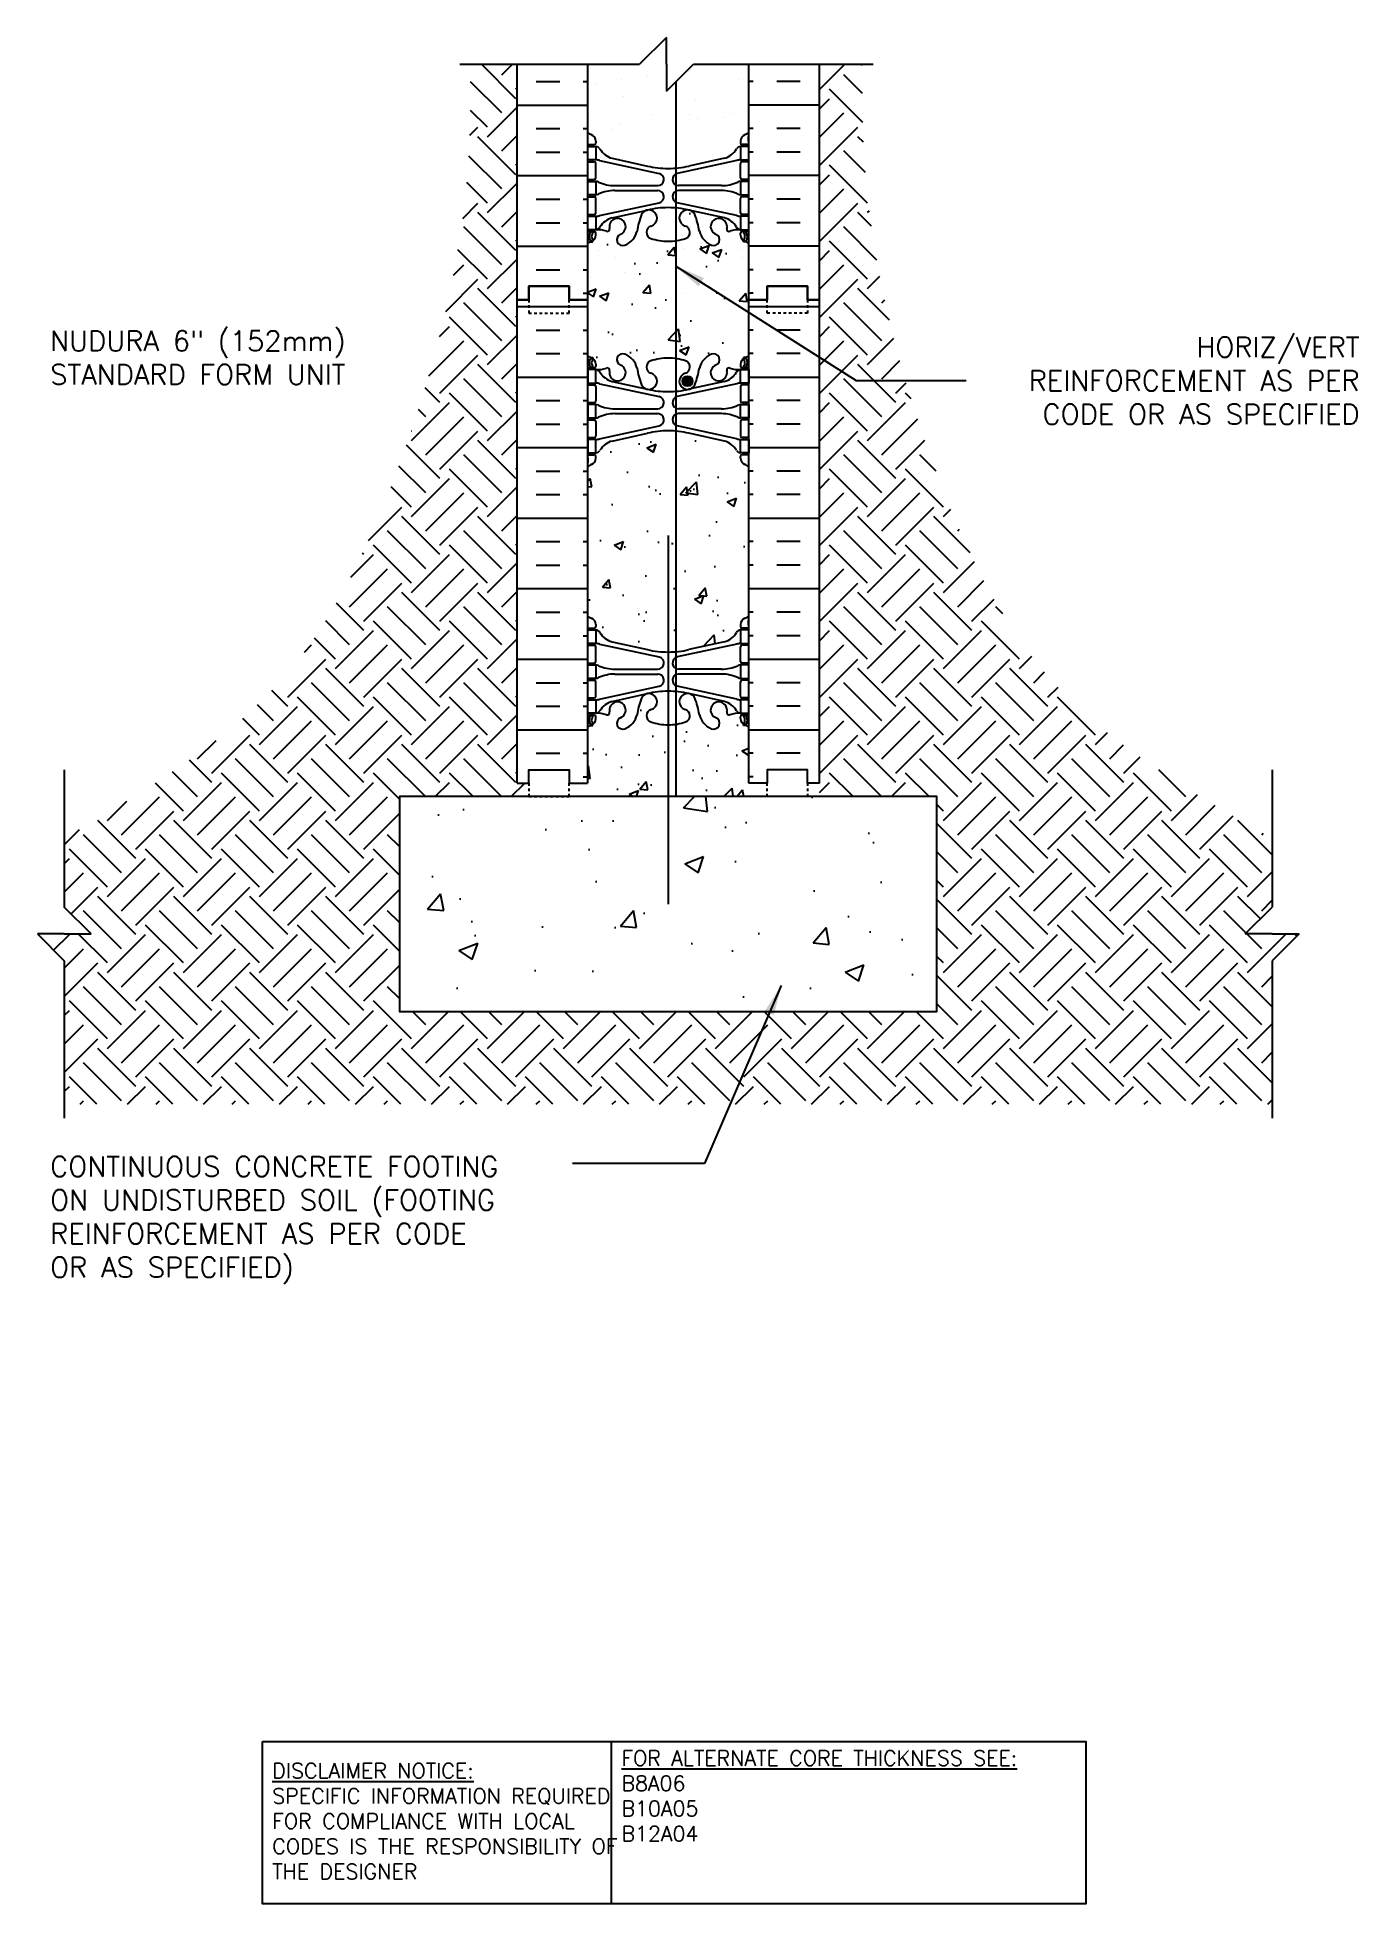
# Model space of a CAD drawing. Header units: inches. Extents: x -104.1 to -54.9, y 95.2 to 164.6.
import ezdxf

# ---------------------------------------------------------------- set-up
doc = ezdxf.new("R2010")
doc.units = ezdxf.units.IN
doc.header["$MEASUREMENT"] = 0
doc.linetypes.add('DASHED2', pattern=[0.375, 0.25, -0.125])
for name, color, linetype in [('HATCH', 12, 'Continuous'), ('line25', 2, 'Continuous'), ('LINE3', 3, 'Continuous'), ('LINE50', 5, 'Continuous'), ('LINE9', 9, 'Continuous'), ('TEXT', 4, 'Continuous'), ('Web_Edge', 9, 'Continuous')]:
    doc.layers.add(name, color=color, linetype=linetype)
doc.styles.add('DIM', font='romans.shx', dxfattribs={"width": 0.7})
doc.styles.add('ROMANS', font='romans.shx', dxfattribs={"height": 0.75})
doc.styles.get("Standard").update_dxf_attribs({"font": 'romans.shx'})
doc.dimstyles.new('ext_12', dxfattribs={"dimscale": 12, "dimtxt": 0.09375, "dimasz": 0.09375, "dimexe": 0.09375, "dimexo": 0.0625, "dimgap": 0.0625, "dimtad": 1, "dimdec": 1, "dimzin": 3, "dimdsep": 46, "dimlunit": 4, "dimtxsty": 'DIM', "dimcen": 0.09, "dimdle": 0.09375, "dimclrt": 4, "dimadec": 0, "dimazin": 0, "dimtfac": 1, "dimtdec": 1, "dimtmove": 2, "dimatfit": 3, "dimfxl": 1, "dimfrac": 2, "dimtolj": 1, "dimtzin": 0, "dimarcsym": 0})

msp = doc.modelspace()

# ---------------------------------------------------------------- hatches: boundary and pattern name
at = {"layer": 'HATCH'}
h = msp.add_hatch(dxfattribs=at)
h.set_pattern_fill('EARTH', color=256, scale=8, angle=45, style=0)
h.set_pattern_definition([(45, (-1.4164, -1.3375), (2e-16, 2.828427), [2, -2]), (45, (-1.9468, -0.8072), (2e-16, 2.828427), [2, -2]), (45, (-2.477, -0.2769), (2e-16, 2.828427), [2, -2]), (135, (-2.477, 0.0767), (-2.828427, 4e-16), [2, -2]), (135, (-1.9468, 0.607), (-2.828427, 4e-16), [2, -2]), (135, (-1.4164, 1.1373), (-2.828427, 4e-16), [2, -2])])
edge = h.paths.add_edge_path()
edge.add_spline(control_points=[(-72.83, 156.328), (-73.139, 158.055), (-73.4, 160.489), (-73.373, 162.944), (-73.365, 163.643)], knot_values=[27.064047, 27.064047, 27.064047, 27.064047, 32.325276, 34.422185, 34.422185, 34.422185, 34.422185], degree=3, periodic=0)
edge.add_line((-73.365, 163.643), (-74.976, 163.643))
edge.add_line((-74.976, 163.643), (-74.976, 156.328))
edge.add_line((-74.976, 156.328), (-72.83, 156.328))
edge = h.paths.add_edge_path()
edge.add_spline(control_points=[(-71.763, 151.863), (-72.201, 153.339), (-72.562, 154.828), (-72.83, 156.328)], knot_values=[22.492236, 22.492236, 22.492236, 22.492236, 27.064047, 27.064047, 27.064047, 27.064047], degree=3, periodic=0)
edge.add_line((-72.83, 156.328), (-74.976, 156.328))
edge.add_line((-74.976, 156.328), (-74.976, 154.878))
edge.add_line((-74.976, 154.878), (-74.976, 151.863))
edge.add_line((-74.976, 151.863), (-71.763, 151.863))
edge = h.paths.add_edge_path()
edge.add_spline(control_points=[(-58.124, 134.824), (-61.253, 136.618), (-66.835, 139.82), (-70.1, 146.825), (-71.407, 150.661), (-71.763, 151.863)], knot_values=[0, 0, 0, 0, 10.519779, 18.769964, 22.492236, 22.492236, 22.492236, 22.492236], degree=3, periodic=0)
edge.add_line((-71.763, 151.863), (-74.976, 151.863))
edge.add_line((-74.976, 151.863), (-74.976, 136.378))
edge.add_line((-74.976, 136.378), (-70.601, 136.378))
edge.add_line((-70.601, 136.378), (-70.601, 128.378))
edge.add_line((-70.601, 128.378), (-90.601, 128.378))
edge.add_line((-90.601, 128.378), (-90.601, 136.378))
edge.add_line((-90.601, 136.378), (-85.788, 136.378))
edge.add_line((-85.788, 136.378), (-85.788, 136.878))
edge.add_line((-85.788, 136.878), (-86.226, 136.878))
edge.add_line((-86.226, 136.878), (-86.226, 151.947))
edge.add_line((-86.226, 151.947), (-89.537, 151.947))
edge.add_spline(control_points=[(-89.537, 151.947), (-89.899, 150.717), (-91.213, 146.853), (-94.482, 139.86), (-99.998, 136.628), (-103.077, 134.824)], knot_values=[0, 0, 0, 0, 3.810854, 12.061039, 22.480216, 22.480216, 22.480216, 22.480216], degree=3, periodic=0)
edge.add_line((-103.077, 134.824), (-103.077, 132.269))
edge.add_line((-103.077, 132.269), (-102.077, 131.269))
edge.add_line((-102.077, 131.269), (-103.077, 131.269))
edge.add_line((-103.077, 131.269), (-104.077, 131.269))
edge.add_line((-104.077, 131.269), (-103.077, 130.269))
edge.add_line((-103.077, 130.269), (-103.077, 124.927))
edge.add_line((-103.077, 124.927), (-58.124, 124.927))
edge.add_line((-58.124, 124.927), (-58.124, 130.269))
edge.add_line((-58.124, 130.269), (-57.124, 131.269))
edge.add_line((-57.124, 131.269), (-58.124, 131.269))
edge.add_line((-58.124, 131.269), (-59.124, 131.269))
edge.add_line((-59.124, 131.269), (-58.124, 132.269))
edge.add_line((-58.124, 132.269), (-58.124, 134.824))
edge = h.paths.add_edge_path()
edge.add_spline(control_points=[(-87.961, 163.643), (-87.953, 162.944), (-87.909, 158.994), (-88.611, 155.094), (-89.537, 151.947)], knot_values=[22.480216, 22.480216, 22.480216, 22.480216, 24.577126, 34.321583, 34.321583, 34.321583, 34.321583], degree=3, periodic=0)
edge.add_line((-89.537, 151.947), (-86.226, 151.947))
edge.add_line((-86.226, 151.947), (-86.226, 154.878))
edge.add_line((-86.226, 154.878), (-86.226, 163.643))
edge.add_line((-86.226, 163.643), (-87.961, 163.643))
h = msp.add_hatch(dxfattribs=at)
h.set_pattern_fill('AR-CONC', color=256, scale=0.5)
h.paths.add_polyline_path([(-80.32, 156.523), (-80.615, 156.549), (-80.374, 156.836), (-80.32, 156.543), (-80.32, 157.073, -0.035182), (-80.601, 157.053, -0.082755), (-81.249, 157.161, -0.735593), (-81.236, 157.619, 1.553132), (-81.595, 158.043, 0.053157), (-81.761, 157.429, -0.24438), (-82.209, 156.909, -1), (-82.372, 157.317, 2.182095), (-82.782, 157.53, -0.601435), (-82.902, 157.425, 0.10046), (-83.296, 157.482), (-83.401, 157.482), (-83.401, 157.412), (-83.353, 157.412, -0.414214), (-83.291, 157.35), (-83.291, 157.282, -0.249069), (-83.401, 157.075), (-83.401, 157.033), (-83.491, 157.033, 0.064398), (-83.601, 156.967), (-83.601, 155.163), (-83.275, 155.288), (-83.377, 154.984), (-83.601, 155.135), (-83.601, 154.878), (-83.601, 152.789, 0.064398), (-83.491, 152.723), (-83.401, 152.723), (-83.401, 152.682, -0.249069), (-83.291, 152.475), (-83.291, 152.407, -0.414214), (-83.353, 152.345), (-83.401, 152.345), (-83.401, 152.275), (-83.296, 152.275, 0.10046), (-82.902, 152.332, -0.601435), (-82.782, 152.227, 2.182095), (-82.372, 152.44, -1), (-82.209, 152.848, -0.24438), (-81.761, 152.328, 0.053157), (-81.595, 151.714, 1.553132), (-81.236, 152.138, -0.735593), (-81.249, 152.596, -0.082755), (-80.601, 152.704, -0.035182), (-80.32, 152.684)])
h.paths.add_polyline_path([(-77.601, 154.878), (-77.601, 156.967, 0.064398), (-77.711, 157.033), (-77.801, 157.033), (-77.801, 157.075, -0.249069), (-77.911, 157.282), (-77.911, 157.35, -0.414214), (-77.848, 157.412), (-77.801, 157.412), (-77.801, 157.482), (-77.906, 157.482, 0.10046), (-78.299, 157.425, -0.601435), (-78.419, 157.53, 2.182095), (-78.829, 157.317, -1), (-78.992, 156.909, -0.24438), (-79.441, 157.429, 0.053157), (-79.607, 158.043, 1.553132), (-79.965, 157.619, -0.735593), (-79.952, 157.161, -0.047435), (-80.32, 157.073), (-80.32, 156.543), (-80.316, 156.523), (-80.32, 156.523), (-80.32, 152.684, -0.047435), (-79.952, 152.596, -0.735593), (-79.965, 152.138, 1.553132), (-79.607, 151.714, 0.053157), (-79.441, 152.328, -0.24438), (-78.992, 152.848, -1), (-78.829, 152.44, 0.717709), (-78.797, 151.863), (-78.634, 151.863, 0.402979), (-78.419, 152.227, -0.601435), (-78.299, 152.332, 0.10046), (-77.906, 152.275), (-77.801, 152.275), (-77.801, 152.345), (-77.848, 152.345, -0.414214), (-77.911, 152.407), (-77.911, 152.475, -0.249069), (-77.801, 152.682), (-77.801, 152.723), (-77.711, 152.723, 0.064398), (-77.601, 152.789)])
h.paths.add_polyline_path([(-79.695, 151.844, -1), (-80.07, 151.844, -1)], flags=16)
h.paths.add_polyline_path([(-79.425, 156.765), (-79.074, 156.9), (-79.176, 156.597)], flags=16)
h.paths.add_polyline_path([(-80.32, 149.984, 0.020915), (-80.601, 149.995, 0.057795), (-81.369, 149.906), (-82.691, 149.616, 0.196323), (-83.14, 149.269, -0.188973), (-83.296, 149.175), (-83.401, 149.175), (-83.401, 149.105), (-83.353, 149.105, -0.414214), (-83.291, 149.042), (-83.291, 148.975, -0.317837), (-83.457, 148.739, 0.082415), (-83.601, 148.66), (-83.601, 143.097, 0.082415), (-83.457, 143.018, -0.317837), (-83.291, 142.782), (-83.291, 142.715, -0.414214), (-83.353, 142.652), (-83.401, 142.652), (-83.401, 142.582), (-83.296, 142.582, -0.188973), (-83.14, 142.487, 0.196323), (-82.691, 142.141), (-81.369, 141.851, 0.057795), (-80.601, 141.762, 0.020915), (-80.32, 141.773)])
h.paths.add_polyline_path([(-77.601, 148.66, 0.082415), (-77.744, 148.739, -0.317837), (-77.911, 148.975), (-77.911, 149.042, -0.414214), (-77.848, 149.105), (-77.801, 149.105), (-77.801, 149.175), (-77.906, 149.175, -0.188973), (-78.062, 149.269, 0.196323), (-78.511, 149.616), (-79.832, 149.906, 0.036835), (-80.32, 149.984), (-80.32, 141.773, 0.036835), (-79.832, 141.851), (-78.511, 142.141, 0.196323), (-78.062, 142.487, -0.188973), (-77.906, 142.582), (-77.801, 142.582), (-77.801, 142.652), (-77.848, 142.652, -0.414214), (-77.911, 142.715), (-77.911, 142.782, -0.317837), (-77.744, 143.018, 0.082415), (-77.601, 143.097)])
h.paths.add_polyline_path([(-80.601, 139.053, -0.082755), (-81.249, 139.161, -0.735593), (-81.236, 139.619, 1.553132), (-81.595, 140.043, 0.053157), (-81.761, 139.429, -0.24438), (-82.209, 138.909, -1), (-82.372, 139.317, 2.182095), (-82.782, 139.53, -0.601435), (-82.902, 139.425, 0.10046), (-83.296, 139.482), (-83.401, 139.482), (-83.401, 139.412), (-83.353, 139.412, -0.414214), (-83.291, 139.35), (-83.291, 139.282, -0.249069), (-83.401, 139.075), (-83.401, 139.033), (-83.491, 139.033, 0.064398), (-83.601, 138.967), (-83.601, 136.878), (-84.288, 136.878), (-84.288, 136.378), (-80.601, 136.378)])
h.paths.add_polyline_path([(-77.601, 138.967, 0.064398), (-77.711, 139.033), (-77.801, 139.033), (-77.801, 139.075, -0.249069), (-77.911, 139.282), (-77.911, 139.35, -0.414214), (-77.848, 139.412), (-77.801, 139.412), (-77.801, 139.482), (-77.906, 139.482, 0.10046), (-78.299, 139.425, -0.601435), (-78.419, 139.53, 2.182095), (-78.829, 139.317, -1), (-78.992, 138.909, -0.24438), (-79.441, 139.429, 0.053157), (-79.607, 140.043, 1.553132), (-79.965, 139.619, -0.735593), (-79.952, 139.161, -0.047435), (-80.32, 139.073), (-80.32, 136.378), (-76.913, 136.378), (-76.913, 136.878), (-77.601, 136.878)])
h.paths.add_polyline_path([(-80.32, 139.073, -0.035182), (-80.601, 139.053), (-80.601, 136.378), (-80.32, 136.378)])
h = msp.add_hatch(dxfattribs=at)
h.set_pattern_fill('INSUL', color=256, scale=7, style=0)
h.set_pattern_definition([(0, (-3009.7622, -260.131), (0, 2.625), []), (0, (-3009.7622, -259.256), (0, 2.625), [0.875, -0.875]), (0, (-3009.7622, -258.381), (0, 2.625), [0.875, -0.875])])
h.paths.add_polyline_path([(-86.226, 136.878), (-85.788, 136.878), (-85.788, 137.378), (-84.288, 137.378), (-84.288, 136.878), (-83.601, 136.878), (-83.601, 154.878), (-84.288, 154.878), (-84.288, 155.378), (-85.788, 155.378), (-85.788, 154.878), (-86.226, 154.878)])
h = msp.add_hatch(dxfattribs=at)
h.set_pattern_fill('INSUL', color=256, scale=7, style=0)
h.set_pattern_definition([(180, (2848.561, -260.131), (0, 2.625), []), (180, (2848.561, -259.256), (0, 2.625), [0.875, -0.875]), (180, (2848.561, -258.381), (0, 2.625), [0.875, -0.875])])
h.paths.add_polyline_path([(-74.976, 136.878), (-75.413, 136.878), (-75.413, 137.378), (-76.913, 137.378), (-76.913, 136.878), (-77.601, 136.878), (-77.601, 154.878), (-76.913, 154.878), (-76.913, 155.378), (-75.413, 155.378), (-75.413, 154.878), (-74.976, 154.878)])
h = msp.add_hatch(dxfattribs=at)
h.set_pattern_fill('AR-CONC', color=256, style=0)
h.set_pattern_definition([(50, (-1.4164, -1.3375), (7.1726, -0.62752), [0.75, -8.25]), (355, (-1.4164, -1.3375), (-1.3875, 7.52192), [0.6, -6.6]), (100.4514, (-0.819, -1.39), (5.7851, 6.8944), [0.6374, -7.01142]), (46.184, (-1.416, 0.6625), (10.6724, -1.6552), [1.125, -12.375]), (96.6356, (-0.527, 0.525), (9.3466, 9.7412), [0.9561, -10.5171]), (351.184, (-1.416, 0.662), (9.3466, 9.7412), [0.9, -9.9]), (21, (-0.4164, 0.1625), (5.96907, -4.02619), [0.75, -8.25]), (326, (-0.4164, 0.1625), (2.43315, 7.2515), [0.6, -6.6]), (71.4514, (0.081, -0.173), (8.40223, 3.2253), [0.6374, -7.01142]), (37.5, (-1.4164, -1.3375), (0.1216, 3.32894), [0, -6.52, 0, -6.7, 0, -6.625]), (7.5, (-1.4164, -1.3375), (2.630695, 3.94412), [0, -3.82, 0, -6.37, 0, -2.525]), (327.5, (-3.6464, -1.3375), (5.338224, -0.22555), [0, -2.5, 0, -7.8, 0, -10.35]), (317.5, (-4.6464, -1.3375), (5.83186, 1.00105), [0, -3.25, 0, -5.18, 0, -7.35])])
h.paths.add_polyline_path([(-70.601, 136.378), (-90.601, 136.378), (-90.601, 128.378), (-70.601, 128.378)])
at = {"layer": 'LINE3'}
msp.add_hatch(color=256, dxfattribs=at).paths.add_polyline_path([(-79.695, 151.844, 1), (-80.07, 151.844, 1)])

# ---------------------------------------------------------------- linework, layer by layer
at = {"layer": 'HATCH'}
for p, q in [((-79.762, 163.444), (-79.762, 163.444)), ((-78.205, 163.604), (-78.205, 163.604)), ((-85.512, 162.994), (-84.637, 162.994)), ((-83.762, 162.994), (-83.601, 162.994)), ((-83.256, 162.939), (-83.256, 162.939)), ((-82.329, 163.092), (-82.329, 163.092)), ((-81.363, 163.188), (-81.363, 163.188)), ((-77.98, 163.077), (-77.98, 163.077)), ((-77.439, 162.994), (-77.601, 162.994)), ((-75.689, 162.994), (-76.564, 162.994)), ((-86.226, 162.119), (-83.601, 162.119)), ((-82.265, 162.459), (-82.265, 162.459)), ((-79.595, 162.346), (-79.595, 162.346)), ((-74.976, 162.119), (-77.601, 162.119)), ((-85.512, 161.244), (-84.637, 161.244)), ((-83.762, 161.244), (-83.601, 161.244)), ((-82.678, 161.216), (-82.678, 161.216)), ((-82.39, 161.428), (-82.39, 161.428)), ((-81.21, 161.787), (-81.21, 161.787)), ((-79.823, 161.78), (-79.823, 161.78)), ((-79.52, 161.632), (-79.52, 161.632)), ((-78.541, 161.674), (-78.541, 161.674)), ((-78.268, 161.796), (-78.268, 161.796)), ((-77.439, 161.244), (-77.601, 161.244)), ((-75.689, 161.244), (-76.564, 161.244)), ((-85.512, 160.369), (-84.637, 160.369)), ((-83.762, 160.369), (-83.601, 160.369)), ((-77.439, 160.369), (-77.601, 160.369)), ((-75.689, 160.369), (-76.564, 160.369)), ((-86.226, 159.494), (-83.601, 159.494)), ((-74.976, 159.494), (-77.601, 159.494)), ((-85.512, 158.619), (-84.637, 158.619)), ((-83.762, 158.619), (-83.601, 158.619)), ((-77.439, 158.619), (-77.601, 158.619)), ((-75.689, 158.619), (-76.564, 158.619)), ((-85.512, 157.744), (-84.637, 157.744)), ((-83.762, 157.744), (-83.601, 157.744)), ((-77.439, 157.744), (-77.601, 157.744)), ((-75.689, 157.744), (-76.564, 157.744)), ((-81.564, 157.249), (-81.564, 157.249)), ((-86.226, 156.869), (-83.601, 156.869)), ((-83.179, 156.691), (-83.179, 156.691)), ((-82.572, 156.434), (-82.572, 156.434)), ((-80.615, 156.549), (-80.374, 156.836)), ((-80.615, 156.549), (-80.316, 156.523)), ((-80.51, 156.578), (-80.51, 156.578)), ((-80.316, 156.52), (-80.374, 156.834)), ((-80.005, 156.786), (-80.005, 156.786)), ((-79.425, 156.765), (-79.075, 156.9)), ((-79.425, 156.765), (-79.177, 156.598)), ((-79.176, 156.595), (-79.075, 156.898)), ((-77.995, 156.746), (-77.995, 156.746)), ((-77.84, 156.465), (-77.84, 156.465)), ((-74.976, 156.869), (-77.601, 156.869)), ((-85.512, 155.994), (-84.637, 155.994)), ((-83.762, 155.994), (-83.601, 155.994)), ((-83.466, 155.715), (-83.466, 155.715)), ((-82.215, 155.88), (-82.215, 155.88)), ((-80.911, 156.245), (-80.911, 156.245)), ((-80.321, 156.129), (-80.321, 156.129)), ((-77.439, 155.994), (-77.601, 155.994)), ((-75.689, 155.994), (-76.564, 155.994)), ((-83.762, 155.119), (-83.601, 155.119)), ((-83.601, 155.163), (-83.276, 155.287)), ((-83.601, 155.135), (-83.378, 154.985)), ((-83.377, 154.983), (-83.276, 155.285)), ((-80.066, 155.122), (-80.066, 155.122)), ((-77.439, 155.119), (-77.601, 155.119))]:
    msp.add_line(p, q, dxfattribs=at)
at = {"layer": 'line25'}
for p, q in [((-83.601, 163.643), (-83.601, 154.878)), ((-77.601, 154.878), (-77.601, 163.643)), ((-83.601, 154.878), (-83.601, 136.878)), ((-77.601, 136.878), (-77.601, 154.878))]:
    msp.add_line(p, q, dxfattribs=at)
at = {"layer": 'LINE3'}
for p, q in [((-80.32, 162.986), (-80.32, 136.378)), ((-80.601, 146.104), (-80.601, 132.378))]:
    msp.add_line(p, q, dxfattribs=at)
msp.add_circle((-79.882, 151.844), 0.188, dxfattribs=at)
at = {"layer": 'LINE50'}
for p, q in [((-86.226, 154.878), (-86.226, 163.643)), ((-74.976, 154.878), (-74.976, 163.643)), ((-86.226, 136.878), (-86.226, 154.878)), ((-74.976, 136.878), (-74.976, 154.878))]:
    msp.add_line(p, q, dxfattribs=at)
for points in [[(-86.226, 154.878), (-85.788, 154.878), (-85.788, 155.378), (-84.288, 155.378), (-84.288, 154.878), (-83.601, 154.878)], [(-83.601, 154.878), (-84.288, 154.878), (-84.288, 155.378), (-85.788, 155.378), (-85.788, 154.878), (-86.226, 154.878)], [(-74.976, 154.878), (-75.413, 154.878), (-75.413, 155.378), (-76.913, 155.378), (-76.913, 154.878), (-77.601, 154.878)], [(-77.601, 154.878), (-76.913, 154.878), (-76.913, 155.378), (-75.413, 155.378), (-75.413, 154.878), (-74.976, 154.878)], [(-86.226, 136.878), (-85.788, 136.878), (-85.788, 137.378), (-84.288, 137.378), (-84.288, 136.878), (-83.601, 136.878)], [(-74.976, 136.878), (-75.413, 136.878), (-75.413, 137.378), (-76.913, 137.378), (-76.913, 136.878), (-77.601, 136.878)], [(-84.288, 136.378), (-90.601, 136.378), (-90.601, 128.378), (-70.601, 128.378), (-70.601, 136.378), (-84.288, 136.378)]]:
    msp.add_lwpolyline(points, dxfattribs=at)
at = {"layer": 'LINE9'}
for p, q in [((-80.663, 164.643), (-81.663, 163.643)), ((-80.663, 163.643), (-80.663, 164.643)), ((-88.351, 163.643), (-81.663, 163.643)), ((-80.663, 162.643), (-79.663, 163.643)), ((-80.663, 163.643), (-80.663, 162.643)), ((-79.663, 163.643), (-72.976, 163.643)), ((-103.077, 137.379), (-103.077, 132.269)), ((-58.124, 137.379), (-58.124, 132.269)), ((-102.077, 131.269), (-103.077, 132.269)), ((-59.124, 131.269), (-58.124, 132.269)), ((-103.077, 131.269), (-104.077, 131.269)), ((-104.077, 131.269), (-103.077, 130.269)), ((-103.077, 131.269), (-102.077, 131.269)), ((-58.124, 131.269), (-59.124, 131.269)), ((-57.124, 131.269), (-58.124, 130.269)), ((-58.124, 131.269), (-57.124, 131.269)), ((-103.077, 130.269), (-103.077, 124.405)), ((-58.124, 130.269), (-58.124, 124.405))]:
    msp.add_line(p, q, dxfattribs=at)
at = {"layer": 'LINE9', "linetype": 'DASHED2', "ltscale": 0.15}
for points in [[(-85.788, 154.878), (-85.788, 154.878), (-85.788, 154.378), (-84.288, 154.378), (-84.288, 154.878), (-84.288, 154.878)], [(-75.413, 154.878), (-75.413, 154.878), (-75.413, 154.378), (-76.913, 154.378), (-76.913, 154.878), (-76.913, 154.878)], [(-85.788, 136.878), (-85.788, 136.878), (-85.788, 136.378), (-84.288, 136.378), (-84.288, 136.878), (-84.288, 136.878)], [(-75.413, 136.878), (-75.413, 136.878), (-75.413, 136.378), (-76.913, 136.378), (-76.913, 136.878), (-76.913, 136.878)]]:
    msp.add_lwpolyline(points, dxfattribs=at)
at = {"layer": 'TEXT'}
for points in [[(-84.625, 153.21, 0, 0.36, 0), (-85.705, 153.21, 0, 0, 0), (-90.589, 153.21, 0, 0, 0)], [(-79.668, 151.863, 0, 0.36, 0), (-78.588, 151.863, 0, 0, 0), (-69.518, 151.863, 0, 0, 0)]]:
    msp.add_lwpolyline(points, format="xyseb", dxfattribs=at)
msp.add_lwpolyline([(-95.701, 101.208), (-82.718, 101.208), (-82.718, 95.17), (-95.701, 95.17)], close=True, dxfattribs=at)
msp.add_lwpolyline([(-82.718, 101.208), (-65.057, 101.208), (-65.057, 95.17), (-82.718, 95.17)], dxfattribs=at)
at = {"layer": 'Web_Edge'}
for p, q in [((-83.601, 160.652), (-83.353, 160.652)), ((-83.591, 160.772), (-83.591, 160.958)), ((-83.491, 160.582), (-83.491, 160.652)), ((-83.401, 160.582), (-83.401, 160.652)), ((-83.291, 160.782), (-83.291, 160.715)), ((-77.911, 160.782), (-77.911, 160.715)), ((-77.601, 160.652), (-77.848, 160.652)), ((-77.801, 160.582), (-77.801, 160.652)), ((-77.711, 160.582), (-77.711, 160.652)), ((-77.611, 160.772), (-77.611, 160.958)), ((-83.601, 160.012), (-83.353, 160.012)), ((-83.491, 160.012), (-83.491, 160.082)), ((-83.401, 160.012), (-83.401, 160.082)), ((-83.291, 159.415), (-83.291, 159.95)), ((-83.152, 160.058), (-80.94, 159.577)), ((-82.691, 160.141), (-81.369, 159.851)), ((-78.05, 160.058), (-80.261, 159.577)), ((-78.511, 160.141), (-79.832, 159.851)), ((-77.911, 159.415), (-77.911, 159.95)), ((-77.601, 160.012), (-77.848, 160.012)), ((-77.801, 160.012), (-77.801, 160.082)), ((-77.711, 160.012), (-77.711, 160.082)), ((-83.601, 159.352), (-83.353, 159.352)), ((-83.491, 159.282), (-83.491, 159.352)), ((-83.401, 159.282), (-83.401, 159.352)), ((-82.586, 159.122), (-80.99, 159.122)), ((-78.615, 159.122), (-80.212, 159.122)), ((-77.601, 159.352), (-77.848, 159.352)), ((-77.801, 159.282), (-77.801, 159.352)), ((-77.711, 159.282), (-77.711, 159.352)), ((-83.601, 158.712), (-83.353, 158.712)), ((-83.491, 158.712), (-83.491, 158.782)), ((-83.401, 158.712), (-83.401, 158.782)), ((-83.291, 158.115), (-83.291, 158.65)), ((-83.152, 158.006), (-80.94, 158.488)), ((-82.586, 158.942), (-80.99, 158.942)), ((-78.05, 158.006), (-80.261, 158.488)), ((-78.615, 158.942), (-80.212, 158.942)), ((-77.911, 158.115), (-77.911, 158.65)), ((-77.601, 158.712), (-77.848, 158.712)), ((-77.801, 158.712), (-77.801, 158.782)), ((-77.711, 158.712), (-77.711, 158.782)), ((-83.601, 158.052), (-83.353, 158.052)), ((-83.491, 157.982), (-83.491, 158.052)), ((-83.401, 157.982), (-83.401, 158.052)), ((-82.691, 157.923), (-81.369, 158.214)), ((-78.511, 157.923), (-79.832, 158.214)), ((-77.601, 158.052), (-77.848, 158.052)), ((-77.801, 157.982), (-77.801, 158.052)), ((-77.711, 157.982), (-77.711, 158.052)), ((-83.601, 157.412), (-83.353, 157.412)), ((-83.601, 157.312), (-83.559, 157.312)), ((-83.491, 157.412), (-83.491, 157.482)), ((-83.491, 157.033), (-83.401, 157.033)), ((-83.401, 157.412), (-83.401, 157.482)), ((-83.401, 157.033), (-83.401, 157.075)), ((-83.291, 157.282), (-83.291, 157.35)), ((-77.911, 157.282), (-77.911, 157.35)), ((-77.601, 157.412), (-77.848, 157.412)), ((-77.801, 157.412), (-77.801, 157.482)), ((-77.801, 157.033), (-77.801, 157.075)), ((-77.711, 157.033), (-77.801, 157.033)), ((-77.711, 157.412), (-77.711, 157.482)), ((-77.601, 157.312), (-77.643, 157.312)), ((-83.601, 152.445), (-83.559, 152.445)), ((-83.601, 152.345), (-83.353, 152.345)), ((-83.491, 152.723), (-83.401, 152.723)), ((-83.491, 152.345), (-83.491, 152.275)), ((-83.401, 152.723), (-83.401, 152.682)), ((-83.401, 152.345), (-83.401, 152.275)), ((-83.291, 152.475), (-83.291, 152.407)), ((-77.911, 152.475), (-77.911, 152.407)), ((-77.601, 152.345), (-77.848, 152.345)), ((-77.711, 152.723), (-77.801, 152.723)), ((-77.801, 152.723), (-77.801, 152.682)), ((-77.801, 152.345), (-77.801, 152.275)), ((-77.711, 152.345), (-77.711, 152.275)), ((-77.601, 152.445), (-77.643, 152.445)), ((-83.601, 151.705), (-83.353, 151.705)), ((-83.491, 151.775), (-83.491, 151.705)), ((-83.401, 151.775), (-83.401, 151.705)), ((-83.291, 151.642), (-83.291, 151.107)), ((-83.152, 151.751), (-80.94, 151.269)), ((-82.691, 151.834), (-81.369, 151.543)), ((-78.05, 151.751), (-80.261, 151.269)), ((-78.511, 151.834), (-79.832, 151.543)), ((-77.911, 151.642), (-77.911, 151.107)), ((-77.601, 151.705), (-77.848, 151.705)), ((-77.801, 151.775), (-77.801, 151.705)), ((-77.711, 151.775), (-77.711, 151.705)), ((-83.601, 151.045), (-83.353, 151.045)), ((-83.491, 151.045), (-83.491, 150.975)), ((-83.401, 151.045), (-83.401, 150.975)), ((-82.586, 150.815), (-80.99, 150.815)), ((-78.615, 150.815), (-80.212, 150.815)), ((-77.601, 151.045), (-77.848, 151.045)), ((-77.801, 151.045), (-77.801, 150.975)), ((-77.711, 151.045), (-77.711, 150.975)), ((-83.601, 150.405), (-83.353, 150.405)), ((-83.491, 150.475), (-83.491, 150.405)), ((-83.401, 150.475), (-83.401, 150.405)), ((-83.291, 150.342), (-83.291, 149.807)), ((-83.152, 149.698), (-80.94, 150.18)), ((-82.586, 150.635), (-80.99, 150.635)), ((-78.05, 149.698), (-80.261, 150.18)), ((-78.615, 150.635), (-80.212, 150.635)), ((-77.911, 150.342), (-77.911, 149.807)), ((-77.601, 150.405), (-77.848, 150.405)), ((-77.801, 150.475), (-77.801, 150.405)), ((-77.711, 150.475), (-77.711, 150.405)), ((-83.601, 149.745), (-83.353, 149.745)), ((-83.491, 149.745), (-83.491, 149.675)), ((-83.401, 149.745), (-83.401, 149.675)), ((-82.691, 149.616), (-81.369, 149.906)), ((-78.511, 149.616), (-79.832, 149.906)), ((-77.601, 149.745), (-77.848, 149.745)), ((-77.801, 149.745), (-77.801, 149.675)), ((-77.711, 149.745), (-77.711, 149.675)), ((-83.601, 149.105), (-83.353, 149.105)), ((-83.591, 148.985), (-83.591, 148.799)), ((-83.491, 149.175), (-83.491, 149.105)), ((-83.401, 149.175), (-83.401, 149.105)), ((-83.291, 148.975), (-83.291, 149.042)), ((-77.911, 148.975), (-77.911, 149.042)), ((-77.601, 149.105), (-77.848, 149.105)), ((-77.801, 149.175), (-77.801, 149.105)), ((-77.711, 149.175), (-77.711, 149.105)), ((-77.611, 148.985), (-77.611, 148.799)), ((-83.601, 142.652), (-83.353, 142.652)), ((-83.591, 142.772), (-83.591, 142.958)), ((-83.491, 142.582), (-83.491, 142.652)), ((-83.401, 142.582), (-83.401, 142.652)), ((-83.291, 142.782), (-83.291, 142.715)), ((-77.911, 142.782), (-77.911, 142.715)), ((-77.601, 142.652), (-77.848, 142.652)), ((-77.801, 142.582), (-77.801, 142.652)), ((-77.711, 142.582), (-77.711, 142.652)), ((-77.611, 142.772), (-77.611, 142.958)), ((-83.601, 142.012), (-83.353, 142.012)), ((-83.491, 142.012), (-83.491, 142.082)), ((-83.401, 142.012), (-83.401, 142.082)), ((-83.291, 141.415), (-83.291, 141.95)), ((-83.152, 142.058), (-80.94, 141.577)), ((-82.691, 142.141), (-81.369, 141.851)), ((-78.05, 142.058), (-80.261, 141.577)), ((-78.511, 142.141), (-79.832, 141.851)), ((-77.911, 141.415), (-77.911, 141.95)), ((-77.601, 142.012), (-77.848, 142.012)), ((-77.801, 142.012), (-77.801, 142.082)), ((-77.711, 142.012), (-77.711, 142.082)), ((-83.601, 141.352), (-83.353, 141.352)), ((-83.491, 141.282), (-83.491, 141.352)), ((-83.401, 141.282), (-83.401, 141.352)), ((-82.586, 141.122), (-80.99, 141.122)), ((-78.615, 141.122), (-80.212, 141.122)), ((-77.601, 141.352), (-77.848, 141.352)), ((-77.801, 141.282), (-77.801, 141.352)), ((-77.711, 141.282), (-77.711, 141.352)), ((-83.601, 140.712), (-83.353, 140.712)), ((-83.491, 140.712), (-83.491, 140.782)), ((-83.401, 140.712), (-83.401, 140.782)), ((-83.291, 140.115), (-83.291, 140.65)), ((-83.152, 140.006), (-80.94, 140.488)), ((-82.586, 140.942), (-80.99, 140.942)), ((-78.05, 140.006), (-80.261, 140.488)), ((-78.615, 140.942), (-80.212, 140.942)), ((-77.911, 140.115), (-77.911, 140.65)), ((-77.601, 140.712), (-77.848, 140.712)), ((-77.801, 140.712), (-77.801, 140.782)), ((-77.711, 140.712), (-77.711, 140.782)), ((-83.601, 140.052), (-83.353, 140.052)), ((-83.491, 139.982), (-83.491, 140.052)), ((-83.401, 139.982), (-83.401, 140.052)), ((-82.691, 139.923), (-81.369, 140.214)), ((-78.511, 139.923), (-79.832, 140.214)), ((-77.601, 140.052), (-77.848, 140.052)), ((-77.801, 139.982), (-77.801, 140.052)), ((-77.711, 139.982), (-77.711, 140.052)), ((-83.601, 139.412), (-83.353, 139.412)), ((-83.601, 139.312), (-83.559, 139.312)), ((-83.491, 139.412), (-83.491, 139.482)), ((-83.491, 139.033), (-83.401, 139.033)), ((-83.401, 139.412), (-83.401, 139.482)), ((-83.401, 139.033), (-83.401, 139.075)), ((-83.291, 139.282), (-83.291, 139.35)), ((-77.911, 139.282), (-77.911, 139.35)), ((-77.601, 139.412), (-77.848, 139.412)), ((-77.801, 139.412), (-77.801, 139.482)), ((-77.801, 139.033), (-77.801, 139.075)), ((-77.711, 139.033), (-77.801, 139.033)), ((-77.711, 139.412), (-77.711, 139.482)), ((-77.601, 139.312), (-77.643, 139.312))]:
    msp.add_line(p, q, dxfattribs=at)
for points in [[(-83.596, 160.582), (-83.296, 160.582), (-83.296, 160.082), (-83.596, 160.082)], [(-77.606, 160.582), (-77.906, 160.582), (-77.906, 160.082), (-77.606, 160.082)], [(-83.596, 159.282), (-83.296, 159.282), (-83.296, 158.782), (-83.596, 158.782)], [(-77.606, 159.282), (-77.906, 159.282), (-77.906, 158.782), (-77.606, 158.782)], [(-83.596, 157.982), (-83.296, 157.982), (-83.296, 157.482), (-83.596, 157.482)], [(-77.606, 157.982), (-77.906, 157.982), (-77.906, 157.482), (-77.606, 157.482)], [(-83.596, 151.775), (-83.296, 151.775), (-83.296, 152.275), (-83.596, 152.275)], [(-77.606, 151.775), (-77.906, 151.775), (-77.906, 152.275), (-77.606, 152.275)], [(-83.596, 150.475), (-83.296, 150.475), (-83.296, 150.975), (-83.596, 150.975)], [(-77.606, 150.475), (-77.906, 150.475), (-77.906, 150.975), (-77.606, 150.975)], [(-83.596, 149.175), (-83.296, 149.175), (-83.296, 149.675), (-83.596, 149.675)], [(-77.606, 149.175), (-77.906, 149.175), (-77.906, 149.675), (-77.606, 149.675)], [(-83.596, 142.582), (-83.296, 142.582), (-83.296, 142.082), (-83.596, 142.082)], [(-77.606, 142.582), (-77.906, 142.582), (-77.906, 142.082), (-77.606, 142.082)], [(-83.596, 141.282), (-83.296, 141.282), (-83.296, 140.782), (-83.596, 140.782)], [(-77.606, 141.282), (-77.906, 141.282), (-77.906, 140.782), (-77.606, 140.782)], [(-83.596, 139.982), (-83.296, 139.982), (-83.296, 139.482), (-83.596, 139.482)], [(-77.606, 139.982), (-77.906, 139.982), (-77.906, 139.482), (-77.606, 139.482)]]:
    msp.add_lwpolyline(points, close=True, dxfattribs=at)
for centre, radius, start, end in [((-83.291, 161.489), 0.5, 231.68334, 250.52878), ((-83.291, 161.489), 0.6, 238.89067, 238.92705), ((-83.611, 160.772), 0.02, 299.98802, 360), ((-83.611, 160.958), 0.02, 360, 58.92705), ((-83.541, 160.782), 0.25, 0, 70.52878), ((-83.353, 160.715), 0.0625, 270, 0), ((-83.339, 160.336), 0.25, 37.27766, 80.0823), ((-82.491, 160.864), 0.75, 210.15498, 254.58381), ((-78.71, 160.864), 0.75, 285.41619, 329.84502), ((-77.863, 160.336), 0.25, 99.9177, 142.72234), ((-77.661, 160.782), 0.25, 109.47122, 180), ((-77.848, 160.715), 0.0625, 180, 270), ((-77.911, 161.489), 0.5, 289.47122, 308.31666), ((-77.591, 160.958), 0.02, 121.07295, 180), ((-77.591, 160.772), 0.02, 180, 240.01198), ((-77.911, 161.489), 0.6, 301.07295, 301.10933), ((-83.353, 159.95), 0.0625, 0, 90), ((-83.386, 159.086), 1, 76.42909, 84.79907), ((-80.601, 163.118), 3.356, 256.76915, 270), ((-80.601, 163.118), 3.356, 270, 283.23085), ((-77.815, 159.086), 1, 95.20093, 103.57091), ((-77.848, 159.95), 0.0625, 90, 180), ((-83.353, 159.415), 0.0625, 270, 0), ((-83.3, 159.064), 0.219, 60.49375, 88.91995), ((-83.3, 159.064), 0.219, 60.49375, 88.91995), ((-82.556, 160.722), 1.6, 246.56734, 268.92028), ((-82.556, 160.722), 1.6, 246.56734, 268.92028), ((-80.99, 159.352), 0.23, 270, 77.60551), ((-80.212, 159.352), 0.23, 102.39449, 270), ((-78.646, 160.722), 1.6, 271.07972, 293.43266), ((-78.646, 160.722), 1.6, 271.07972, 293.43266), ((-77.902, 159.064), 0.219, 91.08005, 119.50625), ((-77.902, 159.064), 0.219, 91.08005, 119.50625), ((-77.848, 159.415), 0.0625, 180, 270), ((-83.353, 158.65), 0.0625, 0, 90), ((-83.3, 159.001), 0.219, 271.08005, 299.50625), ((-82.556, 157.343), 1.6, 91.07972, 113.43266), ((-80.99, 158.712), 0.23, 282.39449, 90), ((-80.212, 158.712), 0.23, 90, 257.60551), ((-78.646, 157.343), 1.6, 66.56734, 88.92028), ((-77.902, 159.001), 0.219, 240.49375, 268.91995), ((-77.848, 158.65), 0.0625, 90, 180), ((-83.353, 158.115), 0.0625, 270, 0), ((-83.386, 158.978), 1, 275.20093, 283.57091), ((-82.491, 157.2), 0.75, 105.41619, 149.84502), ((-82.486, 157.6), 0.305, 291.80375, 193.32049), ((-78.798, 156.959), 3, 158.80161, 170.97273), ((-81.319, 157.913), 0.305, 285.72535, 154.62183), ((-80.601, 154.947), 3.356, 90, 103.23085), ((-80.601, 154.947), 3.356, 76.76915, 90), ((-79.882, 157.913), 0.305, 25.37817, 254.27465), ((-82.404, 156.959), 3, 9.02727, 21.19839), ((-78.716, 157.6), 0.305, 346.67951, 248.19625), ((-78.71, 157.2), 0.75, 30.15498, 74.58381), ((-77.815, 158.978), 1, 256.42909, 264.79907), ((-77.848, 158.115), 0.0625, 180, 270), ((-83.291, 156.575), 0.6, 114.92523, 121.10933), ((-83.291, 156.575), 0.5, 109.47122, 128.31666), ((-83.559, 157.292), 0.02, 345.84593, 90), ((-83.297, 157.228), 0.25, 137.53913, 219.88549), ((-83.552, 157.137), 0.02, 294.92523, 19.2084), ((-83.455, 157.097), 0.045, 218.552, 40.8121), ((-83.448, 157.366), 0.045, 317.53913, 137.53913), ((-83.297, 157.228), 0.16, 137.53913, 219.99992), ((-83.541, 157.282), 0.25, 289.47122, 360), ((-83.353, 157.35), 0.0625, 360, 90), ((-83.339, 157.729), 0.25, 279.9177, 322.72234), ((-83.24, 156.484), 1, 70.0933, 93.21213), ((-82.87, 157.509), 0.09, 251.13486, 13.32049), ((-82.291, 157.113), 0.22, 111.80375, 291.80375), ((-82.486, 157.6), 0.745, 291.80375, 346.73478), ((-81.171, 157.388), 0.24, 105.72535, 251.07704), ((-80.601, 159.053), 2, 251.07704, 270), ((-80.601, 159.053), 2, 270, 288.92296), ((-80.03, 157.388), 0.24, 288.92296, 74.27465), ((-78.716, 157.6), 0.745, 193.26522, 248.19625), ((-78.911, 157.113), 0.22, 248.19625, 68.19625), ((-78.331, 157.509), 0.09, 166.67951, 288.86514), ((-77.962, 156.484), 1, 86.78787, 109.9067), ((-77.863, 157.729), 0.25, 217.27766, 260.0823), ((-77.848, 157.35), 0.0625, 90, 180), ((-77.661, 157.282), 0.25, 180, 250.52878), ((-77.753, 157.366), 0.045, 42.46087, 222.46087), ((-77.747, 157.097), 0.045, 139.1879, 321.448), ((-77.904, 157.228), 0.16, 320.00008, 42.46087), ((-77.911, 156.575), 0.5, 51.68334, 70.52878), ((-77.904, 157.228), 0.25, 320.11451, 42.46087), ((-77.649, 157.137), 0.02, 160.7916, 245.07477), ((-77.643, 157.292), 0.02, 90, 194.15407), ((-77.911, 156.575), 0.6, 58.89067, 65.07477), ((-82.291, 152.644), 0.22, 68.19625, 248.19625), ((-82.486, 152.157), 0.745, 13.26522, 68.19625), ((-78.716, 152.157), 0.745, 111.80375, 166.73478), ((-78.911, 152.644), 0.22, 291.80375, 111.80375), ((-83.291, 153.182), 0.5, 231.68334, 250.52878), ((-83.291, 153.182), 0.6, 238.89067, 245.07477), ((-83.559, 152.465), 0.02, 270, 14.15407), ((-83.297, 152.529), 0.25, 140.11451, 222.46087), ((-83.552, 152.619), 0.02, 340.7916, 65.07477), ((-83.455, 152.66), 0.045, 319.1879, 141.448), ((-83.448, 152.391), 0.045, 222.46087, 42.46087), ((-83.541, 152.475), 0.25, 0, 70.52878), ((-83.297, 152.529), 0.16, 140.00008, 222.46087), ((-83.353, 152.407), 0.0625, 270, 0), ((-83.24, 153.273), 1, 266.78787, 289.9067), ((-83.339, 152.028), 0.25, 37.27766, 80.0823), ((-82.491, 152.557), 0.75, 210.15498, 254.58381), ((-82.87, 152.248), 0.09, 346.67951, 108.86514), ((-82.486, 152.157), 0.305, 166.67951, 68.19625), ((-78.798, 152.798), 3, 189.02727, 201.19839), ((-81.171, 152.369), 0.24, 108.92296, 254.27465), ((-80.601, 150.704), 2, 90, 108.92296), ((-80.601, 150.704), 2, 71.07704, 90), ((-80.03, 152.369), 0.24, 285.72535, 71.07704), ((-82.404, 152.798), 3, 338.80161, 350.97273), ((-78.716, 152.157), 0.305, 111.80375, 13.32049), ((-78.71, 152.557), 0.75, 285.41619, 329.84502), ((-78.331, 152.248), 0.09, 71.13486, 193.32049), ((-77.962, 153.273), 1, 250.0933, 273.21213), ((-77.863, 152.028), 0.25, 99.9177, 142.72234), ((-77.661, 152.475), 0.25, 109.47122, 180), ((-77.848, 152.407), 0.0625, 180, 270), ((-77.753, 152.391), 0.045, 137.53913, 317.53913), ((-77.747, 152.66), 0.045, 38.552, 220.8121), ((-77.904, 152.529), 0.16, 317.53913, 39.99992), ((-77.911, 153.182), 0.5, 289.47122, 308.31666), ((-77.904, 152.529), 0.25, 317.53913, 39.88549), ((-77.649, 152.619), 0.02, 114.92523, 199.2084), ((-77.643, 152.465), 0.02, 165.84593, 270), ((-77.911, 153.182), 0.6, 294.92523, 301.10933), ((-83.353, 151.642), 0.0625, 0, 90), ((-83.386, 150.779), 1, 76.42909, 84.79907), ((-81.319, 151.844), 0.305, 205.37817, 74.27465), ((-80.601, 154.81), 3.356, 256.76915, 270), ((-80.601, 154.81), 3.356, 270, 283.23085), ((-79.882, 151.844), 0.305, 105.72535, 334.62183), ((-77.815, 150.779), 1, 95.20093, 103.57091), ((-77.848, 151.642), 0.0625, 90, 180), ((-83.353, 151.107), 0.0625, 270, 0), ((-83.3, 150.756), 0.219, 60.49375, 88.91995), ((-82.556, 152.414), 1.6, 246.56734, 268.92028), ((-80.99, 151.045), 0.23, 270, 77.60551), ((-80.212, 151.045), 0.23, 102.39449, 270), ((-78.646, 152.414), 1.6, 271.07972, 293.43266), ((-77.902, 150.756), 0.219, 91.08005, 119.50625), ((-77.848, 151.107), 0.0625, 180, 270), ((-83.353, 150.342), 0.0625, 0, 90), ((-83.3, 150.693), 0.219, 271.08005, 299.50625), ((-83.3, 150.693), 0.219, 271.08005, 299.50625), ((-82.556, 149.035), 1.6, 91.07972, 113.43266), ((-82.556, 149.035), 1.6, 91.07972, 113.43266), ((-80.99, 150.405), 0.23, 282.39449, 90), ((-80.212, 150.405), 0.23, 90, 257.60551), ((-78.646, 149.035), 1.6, 66.56734, 88.92028), ((-78.646, 149.035), 1.6, 66.56734, 88.92028), ((-77.902, 150.693), 0.219, 240.49375, 268.91995), ((-77.902, 150.693), 0.219, 240.49375, 268.91995), ((-77.848, 150.342), 0.0625, 90, 180), ((-83.353, 149.807), 0.0625, 270, 0), ((-83.386, 150.671), 1, 275.20093, 283.57091), ((-82.491, 148.893), 0.75, 105.41619, 149.84502), ((-80.601, 146.639), 3.356, 90, 103.23085), ((-80.601, 146.639), 3.356, 76.76915, 90), ((-78.71, 148.893), 0.75, 30.15498, 74.58381), ((-77.815, 150.671), 1, 256.42909, 264.79907), ((-77.848, 149.807), 0.0625, 180, 270), ((-83.611, 148.985), 0.02, 0, 60.01198), ((-83.291, 148.268), 0.6, 121.07295, 121.10933), ((-83.291, 148.268), 0.5, 109.47122, 128.31666), ((-83.611, 148.799), 0.02, 301.07295, 0), ((-83.541, 148.975), 0.25, 289.47122, 360), ((-83.353, 149.042), 0.0625, 360, 90), ((-83.339, 149.421), 0.25, 279.9177, 322.72234), ((-77.863, 149.421), 0.25, 217.27766, 260.0823), ((-77.848, 149.042), 0.0625, 90, 180), ((-77.661, 148.975), 0.25, 180, 250.52878), ((-77.911, 148.268), 0.5, 51.68334, 70.52878), ((-77.591, 148.985), 0.02, 119.98802, 180), ((-77.591, 148.799), 0.02, 180, 238.92705), ((-77.911, 148.268), 0.6, 58.89067, 58.92705), ((-83.291, 143.489), 0.5, 231.68334, 250.52878), ((-83.291, 143.489), 0.6, 238.89067, 238.92705), ((-83.611, 142.772), 0.02, 299.98802, 360), ((-83.611, 142.958), 0.02, 360, 58.92705), ((-83.541, 142.782), 0.25, 0, 70.52878), ((-83.353, 142.715), 0.0625, 270, 0), ((-83.339, 142.336), 0.25, 37.27766, 80.0823), ((-82.491, 142.864), 0.75, 210.15498, 254.58381), ((-78.71, 142.864), 0.75, 285.41619, 329.84502), ((-77.863, 142.336), 0.25, 99.9177, 142.72234), ((-77.661, 142.782), 0.25, 109.47122, 180), ((-77.848, 142.715), 0.0625, 180, 270), ((-77.911, 143.489), 0.5, 289.47122, 308.31666), ((-77.591, 142.958), 0.02, 121.07295, 180), ((-77.591, 142.772), 0.02, 180, 240.01198), ((-77.911, 143.489), 0.6, 301.07295, 301.10933), ((-83.353, 141.95), 0.0625, 0, 90), ((-83.386, 141.086), 1, 76.42909, 84.79907), ((-80.601, 145.118), 3.356, 256.76915, 270), ((-80.601, 145.118), 3.356, 270, 283.23085), ((-77.815, 141.086), 1, 95.20093, 103.57091), ((-77.848, 141.95), 0.0625, 90, 180), ((-83.353, 141.415), 0.0625, 270, 0), ((-83.3, 141.064), 0.219, 60.49375, 88.91995), ((-83.3, 141.064), 0.219, 60.49375, 88.91995), ((-82.556, 142.722), 1.6, 246.56734, 268.92028), ((-82.556, 142.722), 1.6, 246.56734, 268.92028), ((-80.99, 141.352), 0.23, 270, 77.60551), ((-80.212, 141.352), 0.23, 102.39449, 270), ((-78.646, 142.722), 1.6, 271.07972, 293.43266), ((-78.646, 142.722), 1.6, 271.07972, 293.43266), ((-77.902, 141.064), 0.219, 91.08005, 119.50625), ((-77.902, 141.064), 0.219, 91.08005, 119.50625), ((-77.848, 141.415), 0.0625, 180, 270), ((-83.353, 140.65), 0.0625, 0, 90), ((-83.3, 141.001), 0.219, 271.08005, 299.50625), ((-82.556, 139.343), 1.6, 91.07972, 113.43266), ((-80.99, 140.712), 0.23, 282.39449, 90), ((-80.212, 140.712), 0.23, 90, 257.60551), ((-78.646, 139.343), 1.6, 66.56734, 88.92028), ((-77.902, 141.001), 0.219, 240.49375, 268.91995), ((-77.848, 140.65), 0.0625, 90, 180), ((-83.353, 140.115), 0.0625, 270, 0), ((-83.386, 140.978), 1, 275.20093, 283.57091), ((-82.491, 139.2), 0.75, 105.41619, 149.84502), ((-82.486, 139.6), 0.305, 291.80375, 193.32049), ((-78.798, 138.959), 3, 158.80161, 170.97273), ((-81.319, 139.913), 0.305, 285.72535, 154.62183), ((-80.601, 136.947), 3.356, 90, 103.23085), ((-80.601, 136.947), 3.356, 76.76915, 90), ((-79.882, 139.913), 0.305, 25.37817, 254.27465), ((-82.404, 138.959), 3, 9.02727, 21.19839), ((-78.716, 139.6), 0.305, 346.67951, 248.19625), ((-78.71, 139.2), 0.75, 30.15498, 74.58381), ((-77.815, 140.978), 1, 256.42909, 264.79907), ((-77.848, 140.115), 0.0625, 180, 270), ((-83.291, 138.575), 0.6, 114.92523, 121.10933), ((-83.291, 138.575), 0.5, 109.47122, 128.31666), ((-83.559, 139.292), 0.02, 345.84593, 90), ((-83.297, 139.228), 0.25, 137.53913, 219.88549), ((-83.552, 139.137), 0.02, 294.92523, 19.2084), ((-83.455, 139.097), 0.045, 218.552, 40.8121), ((-83.448, 139.366), 0.045, 317.53913, 137.53913), ((-83.297, 139.228), 0.16, 137.53913, 219.99992), ((-83.541, 139.282), 0.25, 289.47122, 360), ((-83.353, 139.35), 0.0625, 360, 90), ((-83.339, 139.729), 0.25, 279.9177, 322.72234), ((-83.24, 138.484), 1, 70.0933, 93.21213), ((-82.87, 139.509), 0.09, 251.13486, 13.32049), ((-82.291, 139.113), 0.22, 111.80375, 291.80375), ((-82.486, 139.6), 0.745, 291.80375, 346.73478), ((-81.171, 139.388), 0.24, 105.72535, 251.07704), ((-80.601, 141.053), 2, 251.07704, 270), ((-80.601, 141.053), 2, 270, 288.92296), ((-80.03, 139.388), 0.24, 288.92296, 74.27465), ((-78.716, 139.6), 0.745, 193.26522, 248.19625), ((-78.911, 139.113), 0.22, 248.19625, 68.19625), ((-78.331, 139.509), 0.09, 166.67951, 288.86514), ((-77.962, 138.484), 1, 86.78787, 109.9067), ((-77.863, 139.729), 0.25, 217.27766, 260.0823), ((-77.848, 139.35), 0.0625, 90, 180), ((-77.661, 139.282), 0.25, 180, 250.52878), ((-77.753, 139.366), 0.045, 42.46087, 222.46087), ((-77.747, 139.097), 0.045, 139.1879, 321.448), ((-77.904, 139.228), 0.16, 320.00008, 42.46087), ((-77.911, 138.575), 0.5, 51.68334, 70.52878), ((-77.904, 139.228), 0.25, 320.11451, 42.46087), ((-77.649, 139.137), 0.02, 160.7916, 245.07477), ((-77.643, 139.292), 0.02, 90, 194.15407), ((-77.911, 138.575), 0.6, 58.89067, 65.07477)]:
    msp.add_arc(centre, radius, start, end, dxfattribs=at)

# ---------------------------------------------------------------- texts
at = {"layer": 'TEXT', "attachment_point": 4}
for s, insert, char_height, width in [('NUDURA 6" (152mm)\\PSTANDARD FORM UNIT', (-103.602, 152.718), 0.75, 18.6698), ('CONTINUOUS CONCRETE FOOTING ON UNDISTURBED SOIL (FOOTING REINFORCEMENT AS PER CODE OR AS SPECIFIED)', (-103.602, 120.612), 0.75, 18.6698), ('{\\LFOR ALTERNATE CORE THICKNESS SEE:\\P}B8A06\\PB10A05\\PB12A04', (-82.342, 99.182), 0.5625, 23.33295), ('{\\LDISCLAIMER NOTICE:}\\PSPECIFIC INFORMATION REQUIRED FOR COMPLIANCE WITH LOCAL CODES IS THE RESPONSIBILITY OF THE DESIGNER', (-95.334, 98.242), 0.5625, 14.00235)]:
    msp.add_mtext(s, dxfattribs=dict(at, insert=insert, char_height=char_height, width=width))
at = {"layer": 'TEXT', "insert": (-54.874, 151.863), "char_height": 0.75, "width": 15.04048, "attachment_point": 6, "style": 'ROMANS'}
msp.add_mtext('HORIZ/VERT REINFORCEMENT AS PER CODE OR AS SPECIFIED', dxfattribs=at)

# ---------------------------------------------------------------- leaders
at = {"layer": 'TEXT'}
for points in [[(-80.321, 156.129), (-73.606, 151.863), (-69.518, 151.863)], [(-76.391, 129.353), (-79.25, 122.721), (-84.162, 122.721)]]:
    msp.add_leader(points, dimstyle='ext_12', dxfattribs=at)

doc.saveas('drawing.dxf')
